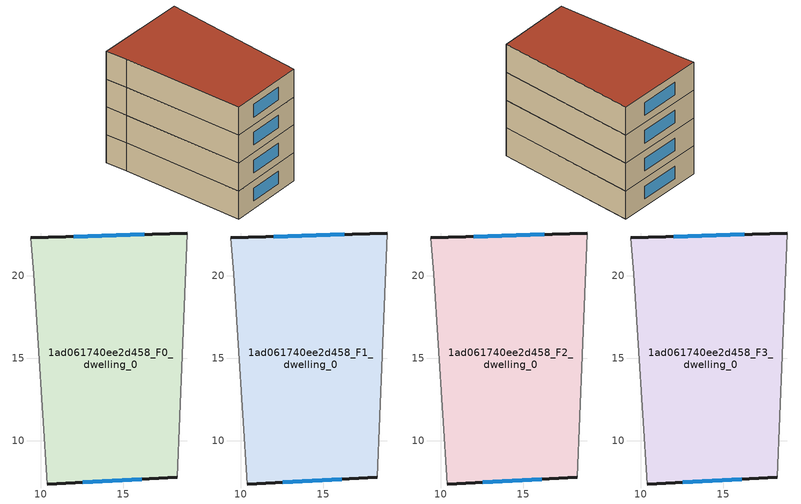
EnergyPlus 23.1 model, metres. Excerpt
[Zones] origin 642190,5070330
1ad061740ee2d458_F0_dwelling_0
 floor ground (EU_floor_Construction): 18.9,22.58 18.29,7.77 10.39,7.37 9.59,20.08 9.39,22.28 z0
 wall outside (EU_wall_Construction): 18.9,22.58 9.39,22.28 / 10.39,7.37 18.29,7.77 z0:3
 wall adiabatic (EU_wall_Construction): 9.39,22.28 9.59,20.08 10.39,7.37 / 18.29,7.77 18.9,22.58 z0:3
 window (EU_Window_Construction): 16.28,22.49 12.01,22.36 / 12.56,7.48 16.12,7.66 z0.83:2.17
1ad061740ee2d458_F1_dwelling_0
 floor to 1ad061740ee2d458_F0_dwelling_0 (EU_floor_Construction): 18.9,22.58 18.29,7.77 10.39,7.37 9.59,20.08 9.39,22.28 z3
 wall outside (EU_wall_Construction): 18.9,22.58 9.39,22.28 / 10.39,7.37 18.29,7.77 z3:6
 wall adiabatic (EU_wall_Construction): 9.39,22.28 9.59,20.08 10.39,7.37 / 18.29,7.77 18.9,22.58 z3:6
 window (EU_Window_Construction): 16.28,22.49 12.01,22.36 / 12.56,7.48 16.12,7.66 z3.83:5.17
1ad061740ee2d458_F2_dwelling_0
 floor to 1ad061740ee2d458_F1_dwelling_0 (EU_floor_Construction): 18.9,22.58 18.29,7.77 10.39,7.37 9.59,20.08 9.39,22.28 z6
 wall outside (EU_wall_Construction): 18.9,22.58 9.39,22.28 / 10.39,7.37 18.29,7.77 z6:9
 wall adiabatic (EU_wall_Construction): 9.39,22.28 9.59,20.08 10.39,7.37 / 18.29,7.77 18.9,22.58 z6:9
 window (EU_Window_Construction): 16.28,22.49 12.01,22.36 / 12.56,7.48 16.12,7.66 z6.83:8.17
1ad061740ee2d458_F3_dwelling_0
 floor to 1ad061740ee2d458_F2_dwelling_0 (EU_floor_Construction): 18.9,22.58 18.29,7.77 10.39,7.37 9.59,20.08 9.39,22.28 z9
 wall outside (EU_wall_Construction): 18.9,22.58 9.39,22.28 / 10.39,7.37 18.29,7.77 z9:12
 wall adiabatic (EU_wall_Construction): 9.39,22.28 9.59,20.08 10.39,7.37 / 18.29,7.77 18.9,22.58 z9:12
 window (EU_Window_Construction): 16.28,22.49 12.01,22.36 / 12.56,7.48 16.12,7.66 z9.83:11.17
 roof outside (EU_roof_Construction): 18.29,7.77 18.9,22.58 9.39,22.28 9.59,20.08 10.39,7.37 z12
[Building]
EU S2 Campaign: North Axis=0; Terrain=City; Solar Distribution=FullExterior
[Site:Location]
Lyon-Bron: Latitude=45.75; Longitude=5; Time Zone=1; Elevation=198
[SizingPeriod:WeatherFileDays]
AnnualSizingPeriod: Begin Month=1; Begin Day of Month=1; End Month=12; End Day of Month=31; Day of Week for Start Day=Monday; Use Weather File Daylight Saving Period=No; Use Weather File Rain and Snow Indicators=No
[MATERIAL]
EU_InternalMass_Material: Roughness=MediumRough; Thickness=0.1; Conductivity=1; Density=1800; Specific Heat=900; Thermal Absorptance=0.9; Solar Absorptance=0.7; Visible Absorptance=0.7
[MATERIAL:NOMASS] Roughness=MediumRough; Thermal Absorptance=0.9; Solar Absorptance=0.7; Visible Absorptance=0.7
Name | Thermal Resistance
EU_wall_NoMass | 0.87146
EU_roof_NoMass | 0.842276
EU_floor_NoMass | 0.496999
[WINDOWMATERIAL:SIMPLEGLAZINGSYSTEM]
EU_Window_SimpleGlazing: UFactor=2.2525; Solar Heat Gain Coefficient=0.76; Visible Transmittance=0.76
[CONSTRUCTION]
EU_wall_Construction: EU_wall_NoMass
EU_roof_Construction: EU_roof_NoMass
EU_floor_Construction: EU_floor_NoMass
EU_InternalMass_Construction: EU_InternalMass_Material
EU_Window_Construction: EU_Window_SimpleGlazing
[ZONE] Type=1; Multiplier=1; Ceiling Height=autocalculate; Floor Area=autocalculate; Part of Total Floor Area=Yes
Name | Volume
1ad061740ee2d458_F0_dwelling_0 | 387.182
1ad061740ee2d458_F1_dwelling_0; 1ad061740ee2d458_F2_dwelling_0 | 387.185
1ad061740ee2d458_F3_dwelling_0 | 1161.55
[INTERNALMASS] Construction=EU_InternalMass_Construction; Surface Area=129.061
Name | Zone or ZoneList
1ad061740ee2d458_F0_dwelling_0_EU_InternalMass | 1ad061740ee2d458_F0_dwelling_0
1ad061740ee2d458_F1_dwelling_0_EU_InternalMass | 1ad061740ee2d458_F1_dwelling_0
1ad061740ee2d458_F2_dwelling_0_EU_InternalMass | 1ad061740ee2d458_F2_dwelling_0
1ad061740ee2d458_F3_dwelling_0_EU_InternalMass | 1ad061740ee2d458_F3_dwelling_0
[OTHEREQUIPMENT] Fuel Type=Electricity; Design Level Calculation Method=Watts/Area; Power per Zone Floor Area=1; Fraction Latent=0; Fraction Radiant=0; Fraction Lost=0; Carbon Dioxide Generation Rate=0; EndUse Subcategory=EU_Step8_InternalGains
Name | Zone or ZoneList or Space or SpaceList | Schedule
EU_Step8_InternalGain_1ad061740ee2d458_F0_dwelling_0_f000 | 1ad061740ee2d458_F0_dwelling_0 | EU_Step8_GainSchedule_1ad061740ee2d458_F0_dwelling_0_f000
EU_Step8_InternalGain_1ad061740ee2d458_F1_dwelling_0_f000 | 1ad061740ee2d458_F1_dwelling_0 | EU_Step8_GainSchedule_1ad061740ee2d458_F1_dwelling_0_f000
EU_Step8_InternalGain_1ad061740ee2d458_F2_dwelling_0_f000 | 1ad061740ee2d458_F2_dwelling_0 | EU_Step8_GainSchedule_1ad061740ee2d458_F2_dwelling_0_f000
EU_Step8_InternalGain_1ad061740ee2d458_F3_dwelling_0_f000 | 1ad061740ee2d458_F3_dwelling_0 | EU_Step8_GainSchedule_1ad061740ee2d458_F3_dwelling_0_f000
[ZONEVENTILATION:DESIGNFLOWRATE] Schedule=EU_AlwaysOn; Design Flow Rate Calculation Method=AirChanges/Hour; Air Changes per Hour=0.425; Ventilation Type=Natural; Fan Pressure Rise=0; Fan Total Efficiency=1; Constant Term Coefficient=1; Temperature Term Coefficient=0; Velocity Term Coefficient=0; Velocity Squared Term Coefficient=0; Minimum Indoor Temperature=-100; Maximum Indoor Temperature=100; Delta Temperature=-100; Minimum Outdoor Temperature=-100; Maximum Outdoor Temperature=100; Maximum Wind Speed=40
Name | Zone or ZoneList or Space or SpaceList
EU_ConstantAir_1ad061740ee2d458_F0_dwelling_0 | 1ad061740ee2d458_F0_dwelling_0
EU_ConstantAir_1ad061740ee2d458_F1_dwelling_0 | 1ad061740ee2d458_F1_dwelling_0
EU_ConstantAir_1ad061740ee2d458_F2_dwelling_0 | 1ad061740ee2d458_F2_dwelling_0
EU_ConstantAir_1ad061740ee2d458_F3_dwelling_0 | 1ad061740ee2d458_F3_dwelling_0
[HVACTEMPLATE:THERMOSTAT] Constant Heating Setpoint=20; Constant Cooling Setpoint=50
EU_HeatOnly_1ad061740ee2d458_F0_dwelling_0; EU_HeatOnly_1ad061740ee2d458_F1_dwelling_0; EU_HeatOnly_1ad061740ee2d458_F2_dwelling_0; EU_HeatOnly_1ad061740ee2d458_F3_dwelling_0
[HVACTEMPLATE:ZONE:IDEALLOADSAIRSYSTEM] System Availability Schedule=EU_AlwaysOn; Maximum Heating Supply Air Temperature=50; Minimum Cooling Supply Air Temperature=13; Maximum Heating Supply Air Humidity Ratio=0.0156; Minimum Cooling Supply Air Humidity Ratio=0.0077; Heating Limit=NoLimit; Cooling Limit=NoLimit; Heating Availability Schedule=EU_AlwaysOn; Cooling Availability Schedule=EU_CoolingOff; Dehumidification Control Type=ConstantSensibleHeatRatio; Cooling Sensible Heat Ratio=0.7; Dehumidification Setpoint=60; Humidification Control Type=None; Humidification Setpoint=30; Outdoor Air Method=None; Outdoor Air Flow Rate per Person=0.00944; Outdoor Air Flow Rate per Zone Floor Area=0; Outdoor Air Flow Rate per Zone=0; Demand Controlled Ventilation Type=None; Outdoor Air Economizer Type=NoEconomizer; Heat Recovery Type=None; Sensible Heat Recovery Effectiveness=0.7; Latent Heat Recovery Effectiveness=0.65
Name | Template Thermostat
1ad061740ee2d458_F0_dwelling_0 | EU_HeatOnly_1ad061740ee2d458_F0_dwelling_0
1ad061740ee2d458_F1_dwelling_0 | EU_HeatOnly_1ad061740ee2d458_F1_dwelling_0
1ad061740ee2d458_F2_dwelling_0 | EU_HeatOnly_1ad061740ee2d458_F2_dwelling_0
1ad061740ee2d458_F3_dwelling_0 | EU_HeatOnly_1ad061740ee2d458_F3_dwelling_0
[SIZING:ZONE] Zone Cooling Design Supply Air Temperature Input Method=SupplyAirTemperature; Zone Cooling Design Supply Air Temperature=13; Zone Heating Design Supply Air Temperature Input Method=SupplyAirTemperature; Zone Heating Design Supply Air Temperature=50; Zone Cooling Design Supply Air Humidity Ratio=0.008; Zone Heating Design Supply Air Humidity Ratio=0.008; Cooling Design Air Flow Method=DesignDay; Cooling Design Air Flow Rate=0; Cooling Minimum Air Flow per Zone Floor Area=0.000762; Cooling Minimum Air Flow=0; Cooling Minimum Air Flow Fraction=0.2; Heating Design Air Flow Method=DesignDay; Heating Design Air Flow Rate=0; Heating Maximum Air Flow per Zone Floor Area=0.002032; Heating Maximum Air Flow=0.141576; Heating Maximum Air Flow Fraction=0.3; Account for Dedicated Outdoor Air System=No; Dedicated Outdoor Air System Control Strategy=NeutralSupplyAir; Dedicated Outdoor Air Low Setpoint Temperature for Design=autosize; Dedicated Outdoor Air High Setpoint Temperature for Design=autosize; Zone Load Sizing Method=Sensible Load Only No Latent Load; Zone Latent Cooling Design Supply Air Humidity Ratio Input Method=HumidityRatioDifference; Zone Cooling Design Supply Air Humidity Ratio Difference=0.005; Zone Latent Heating Design Supply Air Humidity Ratio Input Method=HumidityRatioDifference; Zone Humidification Design Supply Air Humidity Ratio Difference=0.005
1ad061740ee2d458_F0_dwelling_0; 1ad061740ee2d458_F1_dwelling_0; 1ad061740ee2d458_F2_dwelling_0; 1ad061740ee2d458_F3_dwelling_0
[SCHEDULE:CONSTANT]
Name | Hourly Value
EU_AlwaysOn | 1
EU_CoolingOff | 0
[SCHEDULE:FILE] Column Number=1; Rows to Skip at Top=0; Number of Hours of Data=8760; Column Separator=Comma; Interpolate to Timestep=No; Minutes per Item=60; Adjust Schedule for Daylight Savings=Yes
Name | File
EU_Step8_GainSchedule_1ad061740ee2d458_F0_dwelling_0_f000 | ../../schedules/1ad061740ee2d458/1ad061740ee2d458_F0_dwelling_0_f000_gain.csv
EU_Step8_GainSchedule_1ad061740ee2d458_F1_dwelling_0_f000 | ../../schedules/1ad061740ee2d458/1ad061740ee2d458_F1_dwelling_0_f000_gain.csv
EU_Step8_GainSchedule_1ad061740ee2d458_F2_dwelling_0_f000 | ../../schedules/1ad061740ee2d458/1ad061740ee2d458_F2_dwelling_0_f000_gain.csv
EU_Step8_GainSchedule_1ad061740ee2d458_F3_dwelling_0_f000 | ../../schedules/1ad061740ee2d458/1ad061740ee2d458_F3_dwelling_0_f000_gain.csv
